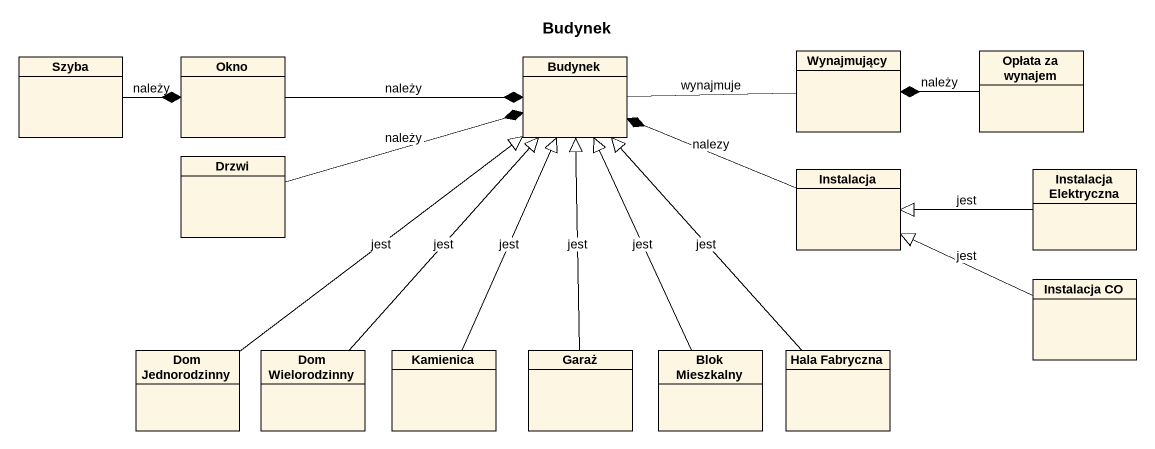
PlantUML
@startuml
title Budynek
hide circle
hide empty members
class Szyba
class Okno
class Budynek
class Wynajmujący
class "Opłata za wynajem" as Opłata_za_wynajem
class Drzwi
class Instalacja
class "Instalacja Elektryczna" as Instalacja_Elektryczna
class "Instalacja CO" as Instalacja_CO
class "Dom Jednorodzinny" as Dom_Jednorodzinny
class "Dom Wielorodzinny" as Dom_Wielorodzinny
class Kamienica
class Garaż
class "Blok Mieszkalny" as Blok_Mieszkalny
class "Hala Fabryczna" as Hala_Fabryczna
Szyba -right-* Okno : należy
Okno -right-* Budynek : należy
Budynek -right- Wynajmujący : wynajmuje
Opłata_za_wynajem -left-* Wynajmujący : należy
Drzwi -right-* Budynek : należy
Instalacja -left-* Budynek : nalezy
Instalacja_Elektryczna -left-|> Instalacja : jest
Instalacja_CO -left-|> Instalacja : jest
Dom_Jednorodzinny -up-|> Budynek : jest
Dom_Wielorodzinny -up-|> Budynek : jest
Kamienica -up-|> Budynek : jest
Garaż -up-|> Budynek : jest
Blok_Mieszkalny -up-|> Budynek : jest
Hala_Fabryczna -up-|> Budynek : jest
@enduml
